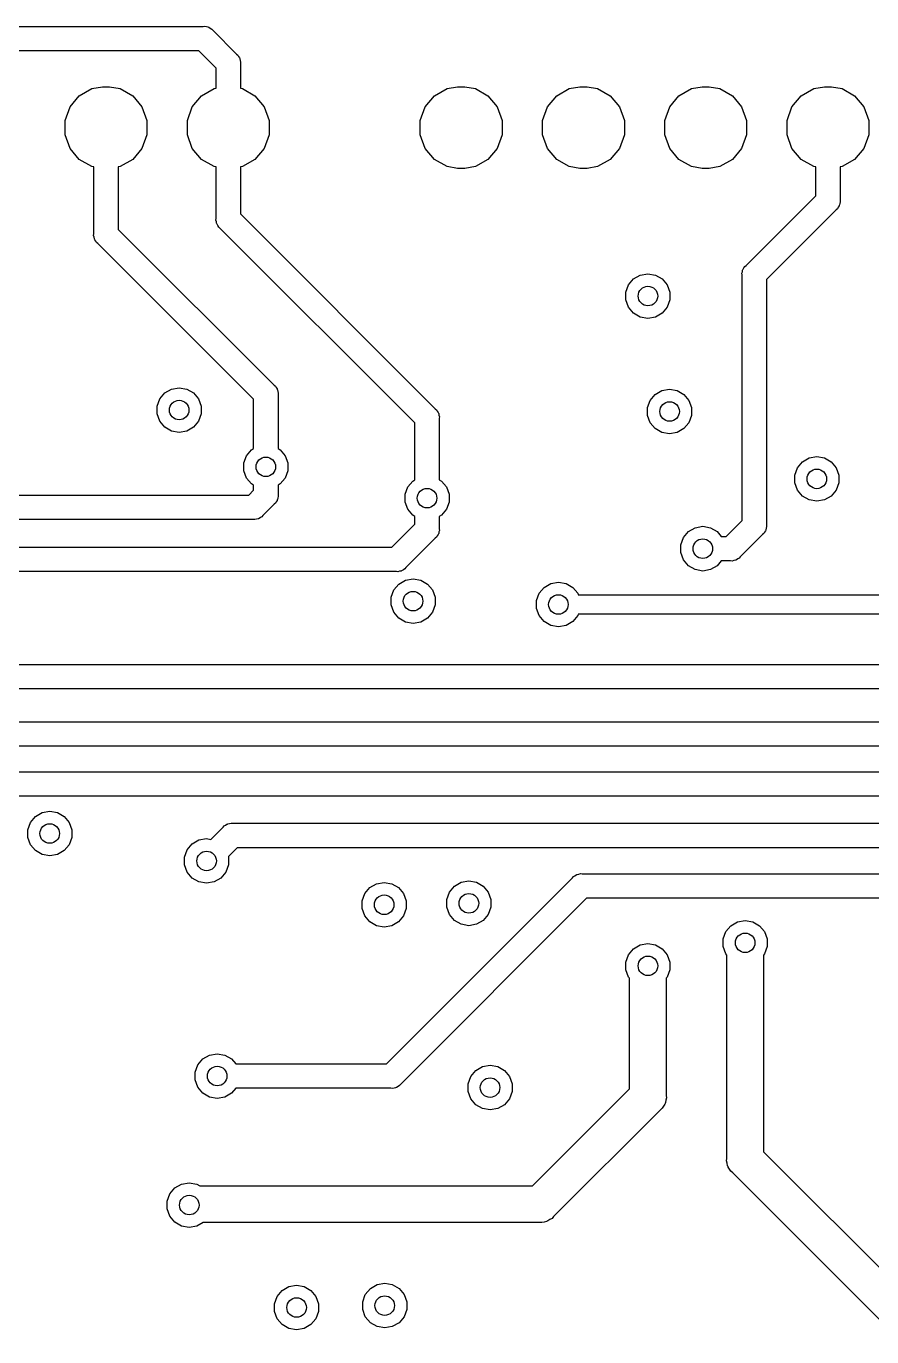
# Model space of a CAD drawing. Extents: x 91.5 to 190.2, y -113.9 to -59.9.
# Drawn here: x 147.27 to 164.84, y -87.88 to -60.64 of the extents above; entities that cross this region are included whole.
import ezdxf

# ---------------------------------------------------------------- set-up
doc = ezdxf.new("R2010")
doc.units = 0
doc.header["$MEASUREMENT"] = 0
doc.layers.add('BLACK', color=7, linetype='CONTINUOUS')

msp = doc.modelspace()

# ---------------------------------------------------------------- linework, layer by layer
at = {"layer": 'BLACK', "linetype": 'CONTINUOUS'}
for p, q in [((139.611, -60.646), (150.949, -60.646)), ((150.949, -60.646), (150.982, -60.6431)), ((150.982, -60.6431), (151.015, -60.6518)), ((151.015, -60.6518), (151.048, -60.6576)), ((151.048, -60.6576), (151.058, -60.6633)), ((151.058, -60.6633), (151.069, -60.6662)), ((151.069, -60.6662), (151.097, -60.6856)), ((151.097, -60.6856), (151.126, -60.7024)), ((151.126, -60.7024), (151.147, -60.7282)), ((151.147, -60.7282), (151.642, -61.2226)), ((150.855, -61.154), (139.705, -61.154)), ((151.216, -61.5152), (150.855, -61.154)), ((151.642, -61.2226), (151.668, -61.2442)), ((151.668, -61.2442), (151.684, -61.2734)), ((151.684, -61.2734), (151.704, -61.301)), ((151.216, -61.9317), (151.216, -61.5152)), ((151.704, -61.301), (151.707, -61.312)), ((151.707, -61.312), (151.712, -61.3218)), ((151.712, -61.3218), (151.718, -61.355)), ((151.718, -61.355), (151.727, -61.3875)), ((151.727, -61.3875), (151.724, -61.4211)), ((151.724, -61.4211), (151.724, -61.9317)), ((148.183, -62.3184), (148.375, -62.0888)), ((148.375, -62.0888), (148.635, -61.9389)), ((148.635, -61.9389), (148.856, -61.9)), ((148.856, -61.9), (149.004, -61.9)), ((149.004, -61.9), (149.225, -61.9389)), ((149.225, -61.9389), (149.485, -62.0888)), ((149.485, -62.0888), (149.677, -62.3184)), ((150.723, -62.3184), (150.915, -62.0888)), ((150.915, -62.0888), (151.175, -61.9389)), ((151.175, -61.9389), (151.216, -61.9317)), ((151.724, -61.9317), (151.765, -61.9389)), ((151.765, -61.9389), (152.025, -62.0888)), ((152.025, -62.0888), (152.217, -62.3184)), ((155.563, -62.3184), (155.755, -62.0888)), ((155.755, -62.0888), (156.015, -61.9389)), ((156.015, -61.9389), (156.236, -61.9)), ((156.236, -61.9), (156.384, -61.9)), ((156.384, -61.9), (156.605, -61.9389)), ((156.605, -61.9389), (156.865, -62.0888)), ((156.865, -62.0888), (157.057, -62.3184)), ((158.103, -62.3184), (158.295, -62.0888)), ((158.295, -62.0888), (158.555, -61.9389)), ((158.555, -61.9389), (158.776, -61.9)), ((158.776, -61.9), (158.924, -61.9)), ((158.924, -61.9), (159.145, -61.9389)), ((159.145, -61.9389), (159.405, -62.0888)), ((159.405, -62.0888), (159.597, -62.3184)), ((160.643, -62.3184), (160.835, -62.0888)), ((160.835, -62.0888), (161.095, -61.9389)), ((161.095, -61.9389), (161.316, -61.9)), ((161.316, -61.9), (161.464, -61.9)), ((161.464, -61.9), (161.685, -61.9389)), ((161.685, -61.9389), (161.945, -62.0888)), ((161.945, -62.0888), (162.137, -62.3184)), ((163.183, -62.3184), (163.375, -62.0888)), ((163.375, -62.0888), (163.635, -61.9389)), ((163.635, -61.9389), (163.856, -61.9)), ((163.856, -61.9), (164.004, -61.9)), ((164.004, -61.9), (164.225, -61.9389)), ((164.225, -61.9389), (164.485, -62.0888)), ((164.485, -62.0888), (164.677, -62.3184)), ((148.08, -62.6001), (148.183, -62.3184)), ((149.677, -62.3184), (149.78, -62.6001)), ((150.62, -62.6001), (150.723, -62.3184)), ((152.217, -62.3184), (152.32, -62.6001)), ((155.46, -62.6001), (155.563, -62.3184)), ((157.057, -62.3184), (157.16, -62.6001)), ((158, -62.6001), (158.103, -62.3184)), ((159.597, -62.3184), (159.7, -62.6001)), ((160.54, -62.6001), (160.643, -62.3184)), ((162.137, -62.3184), (162.24, -62.6001)), ((163.08, -62.6001), (163.183, -62.3184)), ((164.677, -62.3184), (164.78, -62.6001)), ((148.08, -62.8999), (148.08, -62.6001)), ((149.78, -62.6001), (149.78, -62.8999)), ((150.62, -62.8999), (150.62, -62.6001)), ((152.32, -62.6001), (152.32, -62.8999)), ((155.46, -62.8999), (155.46, -62.6001)), ((157.16, -62.6001), (157.16, -62.8999)), ((158, -62.8999), (158, -62.6001)), ((159.7, -62.6001), (159.7, -62.8999)), ((160.54, -62.8999), (160.54, -62.6001)), ((162.24, -62.6001), (162.24, -62.8999)), ((163.08, -62.8999), (163.08, -62.6001)), ((164.78, -62.6001), (164.78, -62.8999)), ((148.183, -63.1816), (148.08, -62.8999)), ((149.78, -62.8999), (149.677, -63.1816)), ((150.723, -63.1816), (150.62, -62.8999)), ((152.32, -62.8999), (152.217, -63.1816)), ((155.563, -63.1816), (155.46, -62.8999)), ((157.16, -62.8999), (157.057, -63.1816)), ((158.103, -63.1816), (158, -62.8999)), ((159.7, -62.8999), (159.597, -63.1816)), ((160.643, -63.1816), (160.54, -62.8999)), ((162.24, -62.8999), (162.137, -63.1816)), ((163.183, -63.1816), (163.08, -62.8999)), ((164.78, -62.8999), (164.677, -63.1816)), ((148.375, -63.4112), (148.183, -63.1816)), ((149.677, -63.1816), (149.485, -63.4112)), ((150.915, -63.4112), (150.723, -63.1816)), ((152.217, -63.1816), (152.025, -63.4112)), ((155.755, -63.4112), (155.563, -63.1816)), ((157.057, -63.1816), (156.865, -63.4112)), ((158.295, -63.4112), (158.103, -63.1816)), ((159.597, -63.1816), (159.405, -63.4112)), ((160.835, -63.4112), (160.643, -63.1816)), ((162.137, -63.1816), (161.945, -63.4112)), ((163.375, -63.4112), (163.183, -63.1816)), ((164.677, -63.1816), (164.485, -63.4112)), ((148.635, -63.5611), (148.375, -63.4112)), ((149.485, -63.4112), (149.225, -63.5611)), ((151.175, -63.5611), (150.915, -63.4112)), ((152.025, -63.4112), (151.765, -63.5611)), ((156.015, -63.5611), (155.755, -63.4112)), ((156.865, -63.4112), (156.605, -63.5611)), ((158.555, -63.5611), (158.295, -63.4112)), ((159.405, -63.4112), (159.145, -63.5611)), ((161.095, -63.5611), (160.835, -63.4112)), ((161.945, -63.4112), (161.685, -63.5611)), ((163.635, -63.5611), (163.375, -63.4112)), ((164.485, -63.4112), (164.225, -63.5611)), ((148.676, -63.5683), (148.635, -63.5611)), ((148.676, -63.9743), (148.676, -63.5683)), ((149.225, -63.5611), (149.184, -63.5683)), ((149.184, -63.5683), (149.184, -64.8648)), ((151.216, -63.5683), (151.175, -63.5611)), ((151.216, -64.6389), (151.216, -63.5683)), ((151.765, -63.5611), (151.724, -63.5683)), ((151.724, -63.5683), (151.724, -64.5448)), ((156.236, -63.6), (156.015, -63.5611)), ((156.384, -63.6), (156.236, -63.6)), ((156.605, -63.5611), (156.384, -63.6)), ((158.776, -63.6), (158.555, -63.5611)), ((158.924, -63.6), (158.776, -63.6)), ((159.145, -63.5611), (158.924, -63.6)), ((161.316, -63.6), (161.095, -63.5611)), ((161.464, -63.6), (161.316, -63.6)), ((161.685, -63.5611), (161.464, -63.6)), ((163.676, -63.5683), (163.635, -63.5611)), ((163.676, -64.1648), (163.676, -63.5683)), ((164.225, -63.5611), (164.184, -63.5683)), ((164.184, -63.5683), (164.184, -64.2589)), ((148.676, -64.9589), (148.676, -63.9743)), ((148.676, -63.9743), (148.676, -63.9743)), ((162.228, -65.6126), (163.676, -64.1648)), ((164.184, -64.2589), (164.187, -64.2925)), ((151.724, -64.5448), (155.772, -68.5926)), ((164.102, -64.4574), (162.654, -65.9052)), ((164.128, -64.4358), (164.102, -64.4574)), ((164.144, -64.4066), (164.128, -64.4358)), ((164.164, -64.379), (164.144, -64.4066)), ((164.167, -64.368), (164.164, -64.379)), ((164.172, -64.3582), (164.167, -64.368)), ((164.178, -64.325), (164.172, -64.3582)), ((164.187, -64.2925), (164.178, -64.325)), ((151.213, -64.6725), (151.216, -64.6389)), ((151.222, -64.705), (151.213, -64.6725)), ((151.228, -64.7382), (151.222, -64.705)), ((151.233, -64.748), (151.228, -64.7382)), ((151.236, -64.759), (151.233, -64.748)), ((151.256, -64.7866), (151.236, -64.759)), ((151.272, -64.8158), (151.256, -64.7866)), ((151.298, -64.8374), (151.272, -64.8158)), ((148.673, -64.9925), (148.676, -64.9589)), ((148.682, -65.025), (148.673, -64.9925)), ((148.688, -65.0582), (148.682, -65.025)), ((148.693, -65.068), (148.688, -65.0582)), ((148.696, -65.079), (148.693, -65.068)), ((148.716, -65.1066), (148.696, -65.079)), ((149.184, -64.8648), (152.422, -68.1026)), ((155.346, -68.8852), (151.298, -64.8374)), ((148.732, -65.1358), (148.716, -65.1066)), ((148.758, -65.1575), (148.732, -65.1358)), ((151.996, -68.3952), (148.758, -65.1575)), ((162.186, -65.6634), (162.202, -65.6342)), ((162.202, -65.6342), (162.228, -65.6126)), ((159.788, -66.0179), (159.892, -65.8944)), ((159.892, -65.8944), (160.031, -65.8137)), ((160.031, -65.8137), (160.19, -65.7857)), ((160.19, -65.7857), (160.349, -65.8137)), ((160.349, -65.8137), (160.488, -65.8944)), ((160.488, -65.8944), (160.592, -66.0179)), ((162.143, -65.7775), (162.152, -65.745)), ((162.146, -65.8111), (162.143, -65.7775)), ((162.146, -70.9148), (162.146, -65.8111)), ((162.152, -65.745), (162.158, -65.7118)), ((162.158, -65.7118), (162.163, -65.702)), ((162.163, -65.702), (162.166, -65.691)), ((162.166, -65.691), (162.186, -65.6634)), ((162.654, -65.9052), (162.654, -71.0089)), ((159.733, -66.1694), (159.788, -66.0179)), ((159.733, -66.3306), (159.733, -66.1694)), ((160.592, -66.0179), (160.647, -66.1694)), ((160.647, -66.1694), (160.647, -66.3306)), ((159.788, -66.4821), (159.733, -66.3306)), ((160.647, -66.3306), (160.592, -66.4821)), ((159.892, -66.6056), (159.788, -66.4821)), ((160.031, -66.6863), (159.892, -66.6056)), ((160.19, -66.7143), (160.031, -66.6863)), ((160.349, -66.6863), (160.19, -66.7143)), ((160.488, -66.6056), (160.349, -66.6863)), ((160.592, -66.4821), (160.488, -66.6056)), ((150.048, -68.3879), (150.152, -68.2644)), ((150.152, -68.2644), (150.291, -68.1837)), ((150.291, -68.1837), (150.45, -68.1557)), ((150.45, -68.1557), (150.609, -68.1837)), ((150.609, -68.1837), (150.748, -68.2644)), ((150.748, -68.2644), (150.852, -68.3879)), ((152.422, -68.1026), (152.448, -68.1242)), ((152.448, -68.1242), (152.464, -68.1534)), ((152.464, -68.1534), (152.484, -68.181)), ((152.484, -68.181), (152.487, -68.192)), ((152.487, -68.192), (152.492, -68.2018)), ((152.492, -68.2018), (152.498, -68.235)), ((152.498, -68.235), (152.507, -68.2675)), ((152.507, -68.2675), (152.504, -68.3011)), ((152.504, -68.3011), (152.504, -69.4187)), ((160.238, -68.4179), (160.342, -68.2944)), ((160.342, -68.2944), (160.481, -68.2137)), ((160.481, -68.2137), (160.64, -68.1857)), ((160.64, -68.1857), (160.799, -68.2137)), ((160.799, -68.2137), (160.938, -68.2944)), ((160.938, -68.2944), (161.042, -68.4179)), ((149.993, -68.5394), (150.048, -68.3879)), ((149.993, -68.7006), (149.993, -68.5394)), ((150.852, -68.3879), (150.907, -68.5394)), ((150.907, -68.5394), (150.907, -68.7006)), ((151.996, -69.4187), (151.996, -68.3952)), ((155.772, -68.5926), (155.798, -68.6142)), ((155.798, -68.6142), (155.814, -68.6434)), ((160.183, -68.5694), (160.238, -68.4179)), ((160.183, -68.7306), (160.183, -68.5694)), ((161.042, -68.4179), (161.097, -68.5694)), ((161.097, -68.5694), (161.097, -68.7306)), ((150.048, -68.8521), (149.993, -68.7006)), ((150.152, -68.9756), (150.048, -68.8521)), ((150.852, -68.8521), (150.748, -68.9756)), ((150.907, -68.7006), (150.852, -68.8521)), ((155.346, -69.7812), (155.346, -68.8852)), ((155.814, -68.6434), (155.834, -68.671)), ((155.834, -68.671), (155.837, -68.682)), ((155.837, -68.682), (155.842, -68.6918)), ((155.842, -68.6918), (155.848, -68.725)), ((155.848, -68.725), (155.857, -68.7575)), ((155.857, -68.7575), (155.854, -68.7911)), ((155.854, -68.7911), (155.854, -70.0687)), ((160.238, -68.8821), (160.183, -68.7306)), ((160.342, -69.0056), (160.238, -68.8821)), ((161.042, -68.8821), (160.938, -69.0056)), ((161.097, -68.7306), (161.042, -68.8821)), ((150.291, -69.0563), (150.152, -68.9756)), ((150.45, -69.0843), (150.291, -69.0563)), ((150.609, -69.0563), (150.45, -69.0843)), ((150.748, -68.9756), (150.609, -69.0563)), ((160.481, -69.0863), (160.342, -69.0056)), ((160.64, -69.1143), (160.481, -69.0863)), ((160.799, -69.0863), (160.64, -69.1143)), ((160.938, -69.0056), (160.799, -69.0863)), ((151.848, -69.5679), (151.952, -69.4444)), ((151.952, -69.4444), (151.996, -69.4187)), ((152.504, -69.4187), (152.548, -69.4444)), ((152.548, -69.4444), (152.652, -69.5679)), ((151.793, -69.7194), (151.848, -69.5679)), ((151.793, -69.8806), (151.793, -69.7194)), ((152.652, -69.5679), (152.707, -69.7194)), ((152.707, -69.7194), (152.707, -69.8806)), ((163.298, -69.8179), (163.402, -69.6944)), ((163.402, -69.6944), (163.541, -69.6137)), ((163.541, -69.6137), (163.7, -69.5857)), ((163.7, -69.5857), (163.859, -69.6137)), ((163.859, -69.6137), (163.998, -69.6944)), ((163.998, -69.6944), (164.102, -69.8179)), ((151.848, -70.0321), (151.793, -69.8806)), ((152.707, -69.8806), (152.652, -70.0321)), ((155.346, -70.0687), (155.346, -69.7812)), ((155.346, -69.7812), (155.346, -69.7812)), ((163.243, -69.9694), (163.298, -69.8179)), ((163.243, -70.1306), (163.243, -69.9694)), ((164.102, -69.8179), (164.157, -69.9694)), ((164.157, -69.9694), (164.157, -70.1306)), ((151.952, -70.1556), (151.848, -70.0321)), ((151.996, -70.1813), (151.952, -70.1556)), ((151.996, -70.2848), (151.996, -70.1813)), ((152.548, -70.1556), (152.504, -70.1813)), ((152.504, -70.1813), (152.504, -70.3789)), ((152.652, -70.0321), (152.548, -70.1556)), ((155.143, -70.3694), (155.198, -70.2179)), ((155.198, -70.2179), (155.302, -70.0944)), ((155.302, -70.0944), (155.346, -70.0687)), ((155.854, -70.0687), (155.898, -70.0944)), ((155.898, -70.0944), (156.002, -70.2179)), ((156.002, -70.2179), (156.057, -70.3694)), ((163.298, -70.2821), (163.243, -70.1306)), ((164.157, -70.1306), (164.102, -70.2821)), ((142.474, -70.386), (151.895, -70.386)), ((151.895, -70.386), (151.996, -70.2848)), ((152.464, -70.5266), (152.448, -70.5558)), ((152.484, -70.499), (152.464, -70.5266)), ((152.487, -70.488), (152.484, -70.499)), ((152.492, -70.4782), (152.487, -70.488)), ((152.498, -70.445), (152.492, -70.4782)), ((152.507, -70.4125), (152.498, -70.445)), ((152.504, -70.3789), (152.507, -70.4125)), ((155.143, -70.5306), (155.143, -70.3694)), ((155.198, -70.6821), (155.143, -70.5306)), ((156.057, -70.5306), (156.002, -70.6821)), ((156.057, -70.3694), (156.057, -70.5306)), ((163.402, -70.4056), (163.298, -70.2821)), ((163.541, -70.4863), (163.402, -70.4056)), ((163.7, -70.5143), (163.541, -70.4863)), ((163.859, -70.4863), (163.7, -70.5143)), ((163.998, -70.4056), (163.859, -70.4863)), ((164.102, -70.2821), (163.998, -70.4056)), ((152.422, -70.5774), (152.187, -70.8118)), ((152.448, -70.5558), (152.422, -70.5774)), ((155.302, -70.8056), (155.198, -70.6821)), ((155.346, -70.8313), (155.302, -70.8056)), ((155.898, -70.8056), (155.854, -70.8313)), ((156.002, -70.6821), (155.898, -70.8056)), ((151.989, -70.894), (142.325, -70.894)), ((152.022, -70.8969), (151.989, -70.894)), ((152.055, -70.8882), (152.022, -70.8969)), ((152.088, -70.8824), (152.055, -70.8882)), ((152.098, -70.8767), (152.088, -70.8824)), ((152.109, -70.8738), (152.098, -70.8767)), ((152.137, -70.8544), (152.109, -70.8738)), ((152.166, -70.8376), (152.137, -70.8544)), ((152.187, -70.8118), (152.166, -70.8376)), ((154.869, -71.4688), (155.346, -70.9914)), ((155.346, -70.9914), (155.346, -70.8313)), ((155.854, -70.8313), (155.854, -71.0855)), ((161.032, -71.1444), (161.171, -71.0637)), ((161.171, -71.0637), (161.33, -71.0357)), ((161.33, -71.0357), (161.489, -71.0637)), ((161.489, -71.0637), (161.628, -71.1444)), ((161.815, -71.246), (162.146, -70.9148)), ((162.648, -71.075), (162.642, -71.1082)), ((162.657, -71.0425), (162.648, -71.075)), ((162.654, -71.0089), (162.657, -71.0425)), ((155.772, -71.284), (155.161, -71.8946)), ((155.798, -71.2624), (155.772, -71.284)), ((155.814, -71.2332), (155.798, -71.2624)), ((155.834, -71.2056), (155.814, -71.2332)), ((155.837, -71.1946), (155.834, -71.2056)), ((155.842, -71.1848), (155.837, -71.1946)), ((155.848, -71.1516), (155.842, -71.1848)), ((155.857, -71.1191), (155.848, -71.1516)), ((155.854, -71.0855), (155.857, -71.1191)), ((160.873, -71.4194), (160.928, -71.2679)), ((160.928, -71.2679), (161.032, -71.1444)), ((161.628, -71.1444), (161.714, -71.246)), ((161.714, -71.246), (161.815, -71.246)), ((162.572, -71.2074), (162.107, -71.6718)), ((162.598, -71.1858), (162.572, -71.2074)), ((162.614, -71.1566), (162.598, -71.1858)), ((162.634, -71.129), (162.614, -71.1566)), ((162.637, -71.118), (162.634, -71.129)), ((162.642, -71.1082), (162.637, -71.118)), ((142.978, -71.4688), (154.869, -71.4688)), ((160.873, -71.5806), (160.873, -71.4194)), ((160.928, -71.7321), (160.873, -71.5806)), ((155.161, -71.8946), (155.14, -71.9204)), ((161.032, -71.8556), (160.928, -71.7321)), ((161.171, -71.9363), (161.032, -71.8556)), ((161.628, -71.8556), (161.489, -71.9363)), ((161.714, -71.754), (161.628, -71.8556)), ((161.909, -71.754), (161.714, -71.754)), ((161.942, -71.7569), (161.909, -71.754)), ((161.975, -71.7482), (161.942, -71.7569)), ((162.008, -71.7424), (161.975, -71.7482)), ((162.018, -71.7367), (162.008, -71.7424)), ((162.029, -71.7338), (162.018, -71.7367)), ((162.057, -71.7144), (162.029, -71.7338)), ((162.086, -71.6976), (162.057, -71.7144)), ((162.107, -71.6718), (162.086, -71.6976)), ((154.963, -71.9768), (143.072, -71.9768)), ((154.996, -71.9797), (154.963, -71.9768)), ((155.029, -71.971), (154.996, -71.9797)), ((155.012, -72.2344), (155.151, -72.1537)), ((155.062, -71.9652), (155.029, -71.971)), ((155.072, -71.9595), (155.062, -71.9652)), ((155.083, -71.9566), (155.072, -71.9595)), ((155.11, -71.9372), (155.083, -71.9566)), ((155.14, -71.9204), (155.11, -71.9372)), ((155.151, -72.1537), (155.31, -72.1257)), ((155.31, -72.1257), (155.469, -72.1537)), ((155.469, -72.1537), (155.608, -72.2344)), ((161.33, -71.9643), (161.171, -71.9363)), ((161.489, -71.9363), (161.33, -71.9643)), ((154.853, -72.5094), (154.908, -72.3579)), ((154.908, -72.3579), (155.012, -72.2344)), ((155.608, -72.2344), (155.712, -72.3579)), ((155.712, -72.3579), (155.767, -72.5094)), ((157.873, -72.5794), (157.928, -72.4279)), ((157.928, -72.4279), (158.032, -72.3044)), ((158.032, -72.3044), (158.171, -72.2237)), ((158.171, -72.2237), (158.33, -72.1957)), ((158.33, -72.1957), (158.489, -72.2237)), ((158.489, -72.2237), (158.628, -72.3044)), ((158.628, -72.3044), (158.732, -72.4279)), ((158.732, -72.4279), (158.743, -72.4568)), ((154.853, -72.6706), (154.853, -72.5094)), ((154.908, -72.8221), (154.853, -72.6706)), ((155.767, -72.6706), (155.712, -72.8221)), ((155.767, -72.5094), (155.767, -72.6706)), ((157.873, -72.7406), (157.873, -72.5794)), ((158.743, -72.4568), (169.116, -72.4568)), ((155.012, -72.9456), (154.908, -72.8221)), ((155.151, -73.0263), (155.012, -72.9456)), ((155.608, -72.9456), (155.469, -73.0263)), ((155.712, -72.8221), (155.608, -72.9456)), ((157.928, -72.8921), (157.873, -72.7406)), ((158.032, -73.0156), (157.928, -72.8921)), ((158.732, -72.8921), (158.628, -73.0156)), ((158.743, -72.8632), (158.732, -72.8921)), ((169.191, -72.8632), (158.743, -72.8632)), ((155.31, -73.0543), (155.151, -73.0263)), ((155.469, -73.0263), (155.31, -73.0543)), ((158.171, -73.0963), (158.032, -73.0156)), ((158.33, -73.1243), (158.171, -73.0963)), ((158.489, -73.0963), (158.33, -73.1243)), ((158.628, -73.0156), (158.489, -73.0963)), ((144.051, -73.906), (175.105, -73.906)), ((175.199, -74.414), (144.145, -74.414)), ((144.651, -75.096), (176.605, -75.096)), ((176.699, -75.604), (144.745, -75.604)), ((145.561, -76.136), (178.485, -76.136)), ((178.579, -76.644), (145.655, -76.644)), ((147.358, -77.1879), (147.462, -77.0644)), ((147.462, -77.0644), (147.601, -76.9837)), ((147.601, -76.9837), (147.76, -76.9557)), ((147.76, -76.9557), (147.919, -76.9837)), ((147.919, -76.9837), (148.058, -77.0644)), ((148.058, -77.0644), (148.162, -77.1879)), ((147.303, -77.3394), (147.358, -77.1879)), ((147.303, -77.5006), (147.303, -77.3394)), ((148.162, -77.1879), (148.217, -77.3394)), ((148.217, -77.3394), (148.217, -77.5006)), ((151.109, -77.5415), (151.363, -77.2882)), ((151.363, -77.2882), (151.384, -77.2624)), ((151.384, -77.2624), (151.413, -77.2456)), ((151.413, -77.2456), (151.441, -77.2262)), ((151.441, -77.2262), (151.452, -77.2233)), ((151.452, -77.2233), (151.462, -77.2176)), ((151.462, -77.2176), (151.495, -77.2118)), ((151.495, -77.2118), (151.528, -77.2031)), ((151.528, -77.2031), (151.561, -77.206)), ((151.561, -77.206), (176.639, -77.206)), ((147.358, -77.6521), (147.303, -77.5006)), ((148.217, -77.5006), (148.162, -77.6521)), ((150.722, -77.6344), (150.861, -77.5537)), ((150.861, -77.5537), (151.02, -77.5257)), ((151.02, -77.5257), (151.109, -77.5415)), ((147.462, -77.7756), (147.358, -77.6521)), ((147.601, -77.8563), (147.462, -77.7756)), ((147.76, -77.8843), (147.601, -77.8563)), ((147.919, -77.8563), (147.76, -77.8843)), ((148.058, -77.7756), (147.919, -77.8563)), ((148.162, -77.6521), (148.058, -77.7756)), ((150.563, -77.9094), (150.618, -77.7579)), ((150.618, -77.7579), (150.722, -77.6344)), ((151.655, -77.714), (151.473, -77.8966)), ((176.545, -77.714), (151.655, -77.714)), ((150.563, -78.0706), (150.563, -77.9094)), ((150.618, -78.2221), (150.563, -78.0706)), ((151.477, -78.0706), (151.422, -78.2221)), ((151.473, -77.8966), (151.477, -77.9094)), ((151.477, -77.9094), (151.477, -78.0706)), ((150.722, -78.3456), (150.618, -78.2221)), ((150.861, -78.4263), (150.722, -78.3456)), ((151.02, -78.4543), (150.861, -78.4263)), ((151.179, -78.4263), (151.02, -78.4543)), ((151.318, -78.3456), (151.179, -78.4263)), ((151.422, -78.2221), (151.318, -78.3456)), ((154.755, -82.206), (158.623, -78.3382)), ((156.172, -78.5144), (156.311, -78.4337)), ((156.311, -78.4337), (156.47, -78.4057)), ((156.47, -78.4057), (156.629, -78.4337)), ((156.629, -78.4337), (156.768, -78.5144)), ((158.623, -78.3382), (158.644, -78.3124)), ((158.644, -78.3124), (158.673, -78.2956)), ((158.673, -78.2956), (158.701, -78.2762)), ((158.701, -78.2762), (158.712, -78.2733)), ((158.712, -78.2733), (158.722, -78.2676)), ((158.722, -78.2676), (158.755, -78.2618)), ((158.755, -78.2618), (158.788, -78.2531)), ((158.788, -78.2531), (158.821, -78.256)), ((158.821, -78.256), (175.439, -78.256)), ((154.253, -78.8194), (154.308, -78.6679)), ((154.308, -78.6679), (154.412, -78.5444)), ((154.412, -78.5444), (154.551, -78.4637)), ((154.551, -78.4637), (154.71, -78.4357)), ((154.71, -78.4357), (154.869, -78.4637)), ((154.869, -78.4637), (155.008, -78.5444)), ((155.008, -78.5444), (155.112, -78.6679)), ((155.112, -78.6679), (155.167, -78.8194)), ((156.013, -78.7894), (156.068, -78.6379)), ((156.068, -78.6379), (156.172, -78.5144)), ((156.768, -78.5144), (156.872, -78.6379)), ((156.872, -78.6379), (156.927, -78.7894)), ((154.253, -78.9806), (154.253, -78.8194)), ((158.915, -78.764), (155.047, -82.6318)), ((155.167, -78.8194), (155.167, -78.9806)), ((156.013, -78.9506), (156.013, -78.7894)), ((156.068, -79.1021), (156.013, -78.9506)), ((156.927, -78.9506), (156.872, -79.1021)), ((156.927, -78.7894), (156.927, -78.9506)), ((175.345, -78.764), (158.915, -78.764)), ((154.308, -79.1321), (154.253, -78.9806)), ((154.412, -79.2556), (154.308, -79.1321)), ((155.112, -79.1321), (155.008, -79.2556)), ((155.167, -78.9806), (155.112, -79.1321)), ((156.172, -79.2256), (156.068, -79.1021)), ((156.311, -79.3063), (156.172, -79.2256)), ((156.768, -79.2256), (156.629, -79.3063)), ((156.872, -79.1021), (156.768, -79.2256)), ((162.051, -79.2537), (162.21, -79.2257)), ((162.21, -79.2257), (162.369, -79.2537)), ((154.551, -79.3363), (154.412, -79.2556)), ((154.71, -79.3643), (154.551, -79.3363)), ((154.869, -79.3363), (154.71, -79.3643)), ((155.008, -79.2556), (154.869, -79.3363)), ((156.47, -79.3343), (156.311, -79.3063)), ((156.629, -79.3063), (156.47, -79.3343)), ((161.753, -79.6094), (161.808, -79.4579)), ((161.808, -79.4579), (161.912, -79.3344)), ((161.912, -79.3344), (162.051, -79.2537)), ((162.369, -79.2537), (162.508, -79.3344)), ((162.508, -79.3344), (162.612, -79.4579)), ((162.612, -79.4579), (162.667, -79.6094)), ((159.892, -79.8144), (160.031, -79.7337)), ((160.031, -79.7337), (160.19, -79.7057)), ((160.19, -79.7057), (160.349, -79.7337)), ((160.349, -79.7337), (160.488, -79.8144)), ((161.753, -79.7706), (161.753, -79.6094)), ((161.808, -79.9221), (161.753, -79.7706)), ((162.667, -79.7706), (162.612, -79.9221)), ((162.667, -79.6094), (162.667, -79.7706)), ((159.733, -80.0894), (159.788, -79.9379)), ((159.788, -79.9379), (159.892, -79.8144)), ((160.488, -79.8144), (160.592, -79.9379)), ((160.592, -79.9379), (160.647, -80.0894)), ((161.829, -79.9472), (161.808, -79.9221)), ((161.829, -84.1734), (161.829, -79.9472)), ((162.612, -79.9221), (162.591, -79.9472)), ((162.591, -79.9472), (162.591, -84.0322)), ((159.733, -80.2506), (159.733, -80.0894)), ((159.788, -80.4021), (159.733, -80.2506)), ((160.647, -80.2506), (160.592, -80.4021)), ((160.647, -80.0894), (160.647, -80.2506)), ((159.809, -80.4272), (159.788, -80.4021)), ((159.809, -82.7222), (159.809, -80.4272)), ((160.592, -80.4021), (160.571, -80.4272)), ((160.571, -80.4272), (160.571, -82.8634)), ((150.783, -82.3794), (150.838, -82.2279)), ((150.838, -82.2279), (150.942, -82.1044)), ((150.942, -82.1044), (151.081, -82.0237)), ((151.081, -82.0237), (151.24, -81.9957)), ((151.24, -81.9957), (151.399, -82.0237)), ((151.399, -82.0237), (151.538, -82.1044)), ((151.538, -82.1044), (151.624, -82.206)), ((151.624, -82.206), (154.755, -82.206)), ((156.751, -82.2637), (156.91, -82.2357)), ((156.91, -82.2357), (157.069, -82.2637)), ((150.783, -82.5406), (150.783, -82.3794)), ((156.453, -82.6194), (156.508, -82.4679)), ((156.508, -82.4679), (156.612, -82.3444)), ((156.612, -82.3444), (156.751, -82.2637)), ((157.069, -82.2637), (157.208, -82.3444)), ((157.208, -82.3444), (157.312, -82.4679)), ((157.312, -82.4679), (157.367, -82.6194)), ((150.838, -82.6921), (150.783, -82.5406)), ((150.942, -82.8156), (150.838, -82.6921)), ((151.624, -82.714), (151.538, -82.8156)), ((154.849, -82.714), (151.624, -82.714)), ((154.882, -82.7169), (154.849, -82.714)), ((154.915, -82.7082), (154.882, -82.7169)), ((154.948, -82.7024), (154.915, -82.7082)), ((154.958, -82.6967), (154.948, -82.7024)), ((154.969, -82.6938), (154.958, -82.6967)), ((154.997, -82.6744), (154.969, -82.6938)), ((155.026, -82.6576), (154.997, -82.6744)), ((155.047, -82.6318), (155.026, -82.6576)), ((156.453, -82.7806), (156.453, -82.6194)), ((156.508, -82.9321), (156.453, -82.7806)), ((157.367, -82.7806), (157.312, -82.9321)), ((157.367, -82.6194), (157.367, -82.7806)), ((157.792, -84.739), (159.809, -82.7222)), ((151.081, -82.8963), (150.942, -82.8156)), ((151.24, -82.9243), (151.081, -82.8963)), ((151.399, -82.8963), (151.24, -82.9243)), ((151.538, -82.8156), (151.399, -82.8963)), ((156.612, -83.0556), (156.508, -82.9321)), ((156.751, -83.1363), (156.612, -83.0556)), ((157.208, -83.0556), (157.069, -83.1363)), ((157.312, -82.9321), (157.208, -83.0556)), ((160.541, -83.0435), (160.512, -83.0849)), ((160.545, -83.0271), (160.541, -83.0435)), ((160.554, -83.0123), (160.545, -83.0271)), ((160.562, -82.9625), (160.554, -83.0123)), ((160.575, -82.9137), (160.562, -82.9625)), ((160.571, -82.8634), (160.575, -82.9137)), ((156.91, -83.1643), (156.751, -83.1363)), ((157.069, -83.1363), (156.91, -83.1643)), ((160.448, -83.1612), (158.231, -85.3776)), ((160.486, -83.1287), (160.448, -83.1612)), ((160.512, -83.0849), (160.486, -83.1287)), ((162.591, -84.0322), (165.798, -87.239)), ((161.825, -84.2237), (161.829, -84.1734)), ((161.838, -84.2726), (161.825, -84.2237)), ((161.846, -84.3223), (161.838, -84.2726)), ((161.855, -84.3371), (161.846, -84.3223)), ((161.859, -84.3535), (161.855, -84.3371)), ((161.888, -84.3949), (161.859, -84.3535)), ((161.914, -84.4387), (161.888, -84.3949)), ((150.501, -84.7037), (150.66, -84.6757)), ((150.66, -84.6757), (150.819, -84.7037)), ((161.952, -84.4712), (161.914, -84.4387)), ((165.359, -87.8776), (161.952, -84.4712)), ((150.203, -85.0594), (150.258, -84.9079)), ((150.258, -84.9079), (150.362, -84.7844)), ((150.362, -84.7844), (150.501, -84.7037)), ((150.819, -84.7037), (150.88, -84.739)), ((150.88, -84.739), (157.792, -84.739)), ((150.203, -85.2206), (150.203, -85.0594)), ((150.258, -85.3721), (150.203, -85.2206)), ((150.362, -85.4956), (150.258, -85.3721)), ((150.501, -85.5763), (150.362, -85.4956)), ((150.949, -85.501), (150.819, -85.5763)), ((157.933, -85.501), (150.949, -85.501)), ((157.984, -85.5054), (157.933, -85.501)), ((158.033, -85.4923), (157.984, -85.5054)), ((158.082, -85.4835), (158.033, -85.4923)), ((158.097, -85.475), (158.082, -85.4835)), ((158.113, -85.4706), (158.097, -85.475)), ((158.155, -85.4416), (158.113, -85.4706)), ((158.199, -85.4164), (158.155, -85.4416)), ((158.231, -85.3776), (158.199, -85.4164)), ((150.66, -85.6043), (150.501, -85.5763)), ((150.819, -85.5763), (150.66, -85.6043)), ((152.592, -86.9144), (152.731, -86.8337)), ((152.731, -86.8337), (152.89, -86.8057)), ((152.89, -86.8057), (153.049, -86.8337)), ((153.049, -86.8337), (153.188, -86.9144)), ((154.318, -86.9979), (154.422, -86.8744)), ((154.422, -86.8744), (154.561, -86.7937)), ((154.561, -86.7937), (154.72, -86.7657)), ((154.72, -86.7657), (154.879, -86.7937)), ((154.879, -86.7937), (155.018, -86.8744)), ((155.018, -86.8744), (155.122, -86.9979)), ((152.433, -87.1894), (152.488, -87.0379)), ((152.488, -87.0379), (152.592, -86.9144)), ((153.188, -86.9144), (153.292, -87.0379)), ((153.292, -87.0379), (153.347, -87.1894)), ((154.263, -87.1494), (154.318, -86.9979)), ((154.263, -87.3106), (154.263, -87.1494)), ((155.122, -86.9979), (155.177, -87.1494)), ((155.177, -87.1494), (155.177, -87.3106)), ((152.433, -87.3506), (152.433, -87.1894)), ((152.488, -87.5021), (152.433, -87.3506)), ((153.347, -87.3506), (153.292, -87.5021)), ((153.347, -87.1894), (153.347, -87.3506)), ((154.318, -87.4621), (154.263, -87.3106)), ((155.177, -87.3106), (155.122, -87.4621)), ((152.592, -87.6256), (152.488, -87.5021)), ((152.731, -87.7063), (152.592, -87.6256)), ((153.188, -87.6256), (153.049, -87.7063)), ((153.292, -87.5021), (153.188, -87.6256)), ((154.422, -87.5856), (154.318, -87.4621)), ((154.561, -87.6663), (154.422, -87.5856)), ((154.72, -87.6943), (154.561, -87.6663)), ((154.879, -87.6663), (154.72, -87.6943)), ((155.018, -87.5856), (154.879, -87.6663)), ((155.122, -87.4621), (155.018, -87.5856)), ((152.89, -87.7343), (152.731, -87.7063)), ((153.049, -87.7063), (152.89, -87.7343))]:
    msp.add_line(p, q, dxfattribs=at)
at = {"layer": 'BLACK'}
for centre in [(160.19, -66.25), (150.45, -68.62), (160.64, -68.65), (152.25, -69.8), (163.7, -70.05), (155.6, -70.45), (161.33, -71.5), (155.31, -72.59), (158.33, -72.66), (147.76, -77.42), (151.02, -77.99), (154.71, -78.9), (156.47, -78.87), (162.21, -79.69), (160.19, -80.17), (151.24, -82.46), (156.91, -82.7), (150.66, -85.14), (152.89, -87.27), (154.72, -87.23)]:
    msp.add_circle(centre, 0.2032, dxfattribs=at)

doc.saveas('drawing.dxf')
